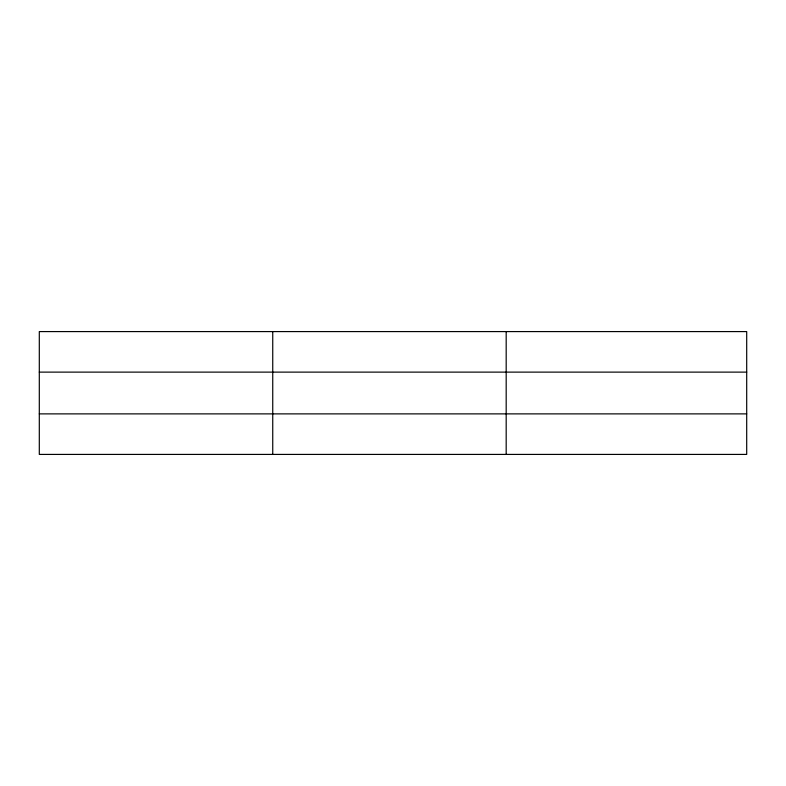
<?xml version="1.0" encoding="UTF-8"?>
<svg xmlns="http://www.w3.org/2000/svg" width="786" height="786" viewBox="0 0 786 786"><rect width="100%" height="100%" fill="white"/><g stroke="black" fill="none" stroke-linecap="round" stroke-linejoin="round"><path stroke-width="1.18" d="M272.742 454.416L272.742 331.584M506.184 454.416L506.184 331.584M746.7 372.122L746.7 331.584L39.3 331.584L39.3 454.416L746.7 454.416L746.7 372.122L39.3 372.122M39.3 413.878L746.7 413.878"/></g></svg>
